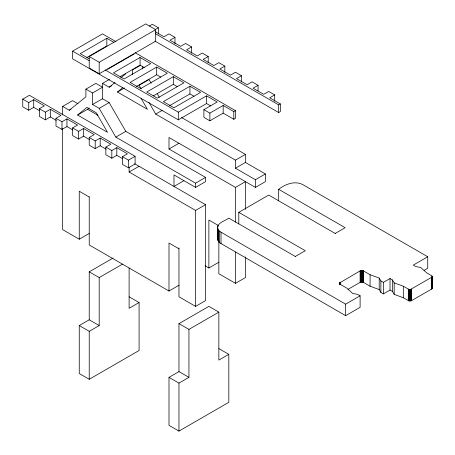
<?xml version="1.0" encoding="UTF-8"?>
<svg xmlns="http://www.w3.org/2000/svg" width="455" height="455" viewBox="0 0 455 455"><rect width="100%" height="100%" fill="white"/><g stroke="black" fill="none" stroke-linecap="round" stroke-linejoin="round"><path stroke-width="0.68" d="M295.42 256.546L228.819 218.099C225.305 220.976 218.969 221.847 217.609 226.823L217.609 239.495L218.633 241.742L219.651 242.777L345.652 315.673L360.11 307.33L360.11 295.813L357.619 294.374L352.631 293.412L346.812 288.14L339.885 284.108L339.538 282.993L360.417 270.725L363.107 270.714L370.08 274.706L379.22 278.062L379.22 289.579L380.88 292.457L383.377 293.896L390.026 290.057L392.517 291.496L394.178 294.374L403.318 297.735L408.988 300.886L411.627 300.613L431.567 289.096L432.182 288.481L432.045 287.571M424.134 270.361L427.745 268.279L427.745 256.762L413.288 265.111L415.785 266.55L420.767 267.512L426.585 272.784L431.84 275.855L432.182 276.97L410.564 289.448L408.63 289.255L403.318 286.218L394.178 282.862L392.517 279.984L390.026 278.545L383.377 282.379L380.88 280.94L379.22 278.062M77.589 115.047L86.899 107.374L96.204 112.743L107.505 132.32L77.589 115.047L87.565 109.291L89.203 107.937M141.033 98.28L147.392 109.291L117.475 92.024L122.952 87.508M62.636 114.91L62.636 106.413L69.279 110.252L85.898 96.818L85.898 89.14L95.874 83.384L102.517 87.224L92.547 92.979L85.898 89.14M102.517 98.962L102.517 83.384L109.166 87.224L115.064 82.457M120.962 77.691L125.785 73.79M210.688 105.924L206.553 103.535L178.303 119.847L72.607 58.82L72.607 51.148L102.517 33.875L116.059 41.695M113.932 42.383L106.84 38.288L80.251 53.639L89.112 58.758M86.899 57.478L106.84 45.966L106.84 38.288M89.225 56.517L145.731 23.899L155.701 29.655L155.701 41.166L99.196 73.79L89.225 68.034L89.225 56.517L99.196 62.278L155.701 29.655M39.625 110.781L33.721 107.374L28.733 110.252L22.75 106.794L22.75 99.122L29.399 95.283L135.089 156.304L135.089 163.982L128.446 167.815L122.463 164.363L122.463 156.691L127.445 153.807L116.81 147.67L111.828 150.548L105.844 147.096L105.844 154.768L111.828 158.226L116.81 155.343L122.719 158.755M149.354 26.026L152.374 24.28L158.357 27.738L158.357 34.017M22.75 99.122L28.733 102.574L33.721 99.696L44.351 105.833L39.369 108.717L39.369 116.389L45.352 119.847L50.334 116.963L56.244 120.376M155.036 29.655L158.357 27.738M107.505 69.376L134.094 54.026M39.369 108.717L45.352 112.169L50.334 109.291L60.976 115.433L55.988 118.311L55.988 125.984L61.971 129.442L66.953 126.558L72.863 129.971M140.077 57.478L113.488 72.828L124.124 78.971L150.713 63.62L140.077 57.478L140.077 65.156L120.131 76.668M174.976 43.612L174.976 37.333L169.988 40.211L180.624 46.347L185.612 43.47L191.595 46.928L191.595 53.207M62.636 106.413L72.607 100.657L78.044 103.797M102.517 83.384L109.558 79.324M140.646 65.213L132.433 69.951L132.433 74.694M69.279 110.252L71.043 109.234M109.166 87.224L111.515 85.87M55.988 118.311L61.971 121.764L66.953 118.886L77.589 125.023L72.607 127.906L72.607 135.579L78.59 139.037L83.578 136.159L89.481 139.566M156.696 67.073L130.107 82.423L140.743 88.566L167.332 73.215L156.696 67.073L156.696 74.751L136.147 86.615M191.595 46.928L186.607 49.805L197.243 55.942L202.23 53.064L208.214 56.522L208.214 62.801M92.547 92.979L92.547 104.496L102.517 98.735L109.166 102.574L125.785 131.358L205.558 177.416L205.558 181.636L195.582 187.392L173.981 174.919L173.981 186.431L183.951 180.675M117.475 92.024L124.516 87.957M92.547 104.496L99.196 108.33L109.166 102.574M72.607 127.906L78.59 131.358L83.578 128.481L94.208 134.617L89.225 137.501L89.225 145.173L95.209 148.631L100.191 145.748L106.1 149.16M173.315 76.668L146.726 92.018L157.362 98.161L183.951 82.81L173.315 76.668L173.315 84.346L153.369 95.857M208.214 56.522L203.226 59.4L213.861 65.537L218.849 62.659L224.833 66.117L224.833 72.396M89.225 137.501L95.209 140.953L100.191 138.075L110.832 144.218L105.844 147.096M189.934 86.262L163.345 101.613L173.981 107.755L200.57 92.405L189.934 86.262L189.934 93.94L169.385 105.805M224.833 66.117L219.845 68.995L230.48 75.132L235.468 72.254L241.451 75.712L241.451 81.991M99.196 108.33L115.815 137.114L125.785 131.358M148.978 102.455L155.701 114.091L162.151 110.366M105.173 69.951L178.303 112.169L206.553 95.857L217.189 102L203.891 109.672L203.891 117.35L209.874 120.802L223.172 113.13L233.807 119.267L235.468 118.311L235.468 110.633L135.141 52.712M241.451 75.712L236.463 78.59L247.099 84.727L252.087 81.849L258.07 85.301L258.07 90.886M122.463 156.691L128.446 160.143L135.089 156.304M209.874 120.802L209.874 113.13L223.172 105.452L233.807 111.594L235.468 110.633M258.07 85.301L253.082 88.185L263.718 94.322L268.706 91.444L274.689 94.902L274.689 101.181M129.112 167.298L129.112 172.041L139.082 166.285M155.701 114.091L235.468 160.143L235.468 168.202L245.438 162.446L265.384 173.958L265.384 181.636L255.414 187.392L168.993 137.501L168.993 149.012L178.963 143.257M274.689 94.902L269.701 97.779L280.337 103.916L280.337 111.594L278.676 112.55L154.962 41.126M155.576 33.806L278.676 104.877L280.337 103.916M62.636 128.361L62.636 229.61L79.255 239.205L89.225 233.449M115.815 137.114L195.582 183.172L205.558 177.416M235.468 160.143L245.438 154.387L245.438 162.446M122.395 264.19L99.196 277.584L99.196 325.558L89.225 319.802L89.225 271.828L113.033 258.082M129.112 172.041L195.582 210.42L205.558 204.665L205.558 300.613L195.582 306.369L178.963 296.774L178.963 247.867M168.993 149.012L235.468 187.392L245.438 181.636L245.438 209.357M235.468 168.202L255.414 179.719L265.384 173.958M238.795 223.854L238.795 212.337L268.706 195.07L335.307 233.517M278.676 200.826L278.676 189.314C285.404 184.11 295.033 180.316 303.11 184.804L427.745 256.762M129.112 296.774L139.082 302.535L139.082 350.509L89.225 379.294L79.255 373.532L79.255 325.558L89.225 319.802M79.255 325.558L89.225 331.314L99.196 325.558M139.082 302.535L129.112 308.291L129.112 268.075M89.225 196.765L89.225 244.961L168.993 291.018L178.963 285.262M205.199 265.862L208.879 267.989L218.849 262.234M218.849 241.07L218.849 273.745L235.468 283.34L245.438 277.584L245.438 256.973M178.963 371.616L178.963 323.641L208.879 306.369L218.849 312.124L218.849 360.098L228.819 354.343L228.819 402.317L178.963 431.101L168.993 425.345L168.993 377.371L178.963 371.616L188.939 377.371L188.939 329.397L218.849 312.124M295.295 256.472L305.265 250.716L238.795 212.337M335.181 233.449L345.152 227.693L278.676 189.314M168.993 377.371L178.963 383.127L188.939 377.371M348.024 289.357L360.11 282.379L361.952 282.003L363.431 282.379L370.08 286.218L379.22 289.579M217.609 227.983L218.633 230.224L221.011 232.198L345.652 304.162L360.11 295.813M174.976 37.333L168.993 33.875L164.005 36.753L155.144 31.64M140.077 65.156L144.212 67.545M156.696 74.751L160.831 77.14M173.315 84.346L177.45 86.734M189.934 93.94L194.069 96.329M203.891 109.672L209.874 113.13M72.607 51.148L89.197 60.725M181.625 117.544L245.438 154.387M87.565 109.291L97.939 115.286M134.64 163.72L205.558 204.665M218.263 225.435L208.879 220.015L208.879 267.989M89.225 196.987L79.255 191.231L79.255 239.205M178.963 248.8L168.993 243.044L168.993 291.018M89.225 271.828L99.196 277.584M178.963 323.641L188.939 329.397M218.849 348.587L228.819 354.343M151.174 83.219L149.052 79.545L139.082 85.307L141.204 88.981M157.185 93.633L159.307 97.307M432.25 276.509L432.25 288.254M432.182 276.282L432.182 288.481M432.045 276.06L432.045 288.703M431.84 277.396L431.84 288.908M431.567 277.584L431.567 289.096M411.627 289.096L411.627 300.613M411.303 289.255L411.303 300.766M410.945 289.374L410.945 300.886M410.564 289.448L410.564 300.965M410.165 289.488L410.165 301.005M409.767 289.488L409.767 301.005M409.369 289.448L409.369 300.965M408.988 289.374L408.988 300.886M408.63 289.255L408.63 300.766M408.306 289.096L408.306 300.613M403.318 286.218L403.318 297.735M394.178 282.862L394.178 294.374M392.517 279.984L392.517 291.496M390.026 278.545L390.026 290.057M383.377 282.379L383.377 293.896M380.88 280.94L380.88 292.457M370.08 274.706L370.08 286.218M363.431 270.867L363.431 282.379M363.107 270.714L363.107 282.225M362.743 270.6L362.743 282.111M362.356 270.526L362.356 282.037M361.952 270.492L361.952 282.003M361.549 270.498L361.549 282.009M361.151 270.537L361.151 282.049M360.769 270.611L360.769 282.128M360.417 270.725L360.417 282.236M360.11 270.867L360.11 282.379M345.652 304.162L345.652 315.673M340.169 282.379L340.169 284.415M339.891 282.572L339.891 284.602M339.68 282.777L339.68 284.807M339.538 282.993L339.538 284.352M278.676 104.877L278.676 112.55M255.414 179.719L255.414 187.392M235.468 187.392L235.468 222.216M235.468 252.07L235.468 283.34M233.807 111.594L233.807 119.267M223.172 105.452L223.172 113.13M221.011 232.198L221.011 243.715M219.651 231.259L219.651 242.777M218.633 230.224L218.633 241.742M217.951 225.68L217.951 227.039M217.951 229.127L217.951 240.638M206.553 95.857L206.553 103.535M195.582 183.172L195.582 187.392M195.582 210.42L195.582 306.369M178.963 383.127L178.963 431.101M178.303 112.169L178.303 119.847M142.404 66.225L142.404 68.938M128.446 160.143L128.446 167.815M116.81 147.67L116.81 155.343M111.828 150.548L111.828 158.226M100.191 138.075L100.191 145.748M99.196 62.278L99.196 73.79M95.209 140.953L95.209 148.631M89.225 331.314L89.225 379.294M83.578 128.481L83.578 136.159M78.59 131.358L78.59 139.037M66.953 118.886L66.953 126.558M61.971 121.764L61.971 129.442M50.334 109.291L50.334 116.963M45.352 112.169L45.352 119.847M33.721 99.696L33.721 107.374M28.733 102.574L28.733 110.252"/></g></svg>
